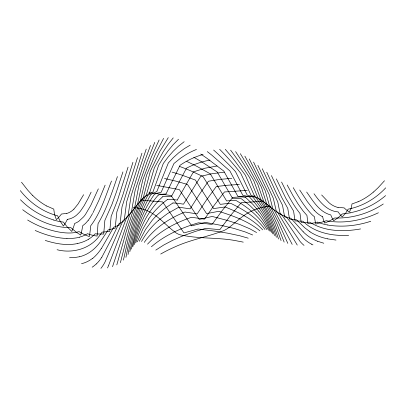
<?xml version="1.0" encoding="UTF-8"?>
<svg xmlns="http://www.w3.org/2000/svg" width="406" height="406" viewBox="0 0 406 406"><rect width="100%" height="100%" fill="white"/><g stroke="black" fill="none" stroke-linecap="round" stroke-linejoin="round"><path stroke-width="0.61" d="M128.047 254.506C131.727 234.942 136.528 215.419 144.861 197.26A30.521 30.521 0 0 1 149.423 193.21M129.834 251.71L133.143 236.282L137.137 221.696A164.679 164.679 0 0 1 147.748 195.519M125.936 257.338C129.778 237.718 134.386 218.118 142.075 199.6M131.407 249.056L135.909 230.258L141.115 214.642M123.424 260.099L128.641 237.17L133.026 221.006L139.329 202.447L141.775 199.442A48.319 48.319 0 0 1 143.262 197.798L150.321 171.312L159.771 151.545L168.277 137.629M132.848 246.65C135.898 233.034 140.045 219.555 146.546 207.161A109.701 109.701 0 0 1 154.397 194.327A23.167 23.167 0 0 1 161.106 192.342L173.941 163.522L180.569 158.183L186.151 154.519A70.71 70.71 0 0 1 196.463 149.459M120.409 262.662L129.646 226.781L135.939 207.37L136.533 205.695L137.497 204.512L142.694 180.173L151.321 157.198L159.111 139.979M134.259 244.579C138.03 229.826 143.506 215.292 152.28 202.746A90.137 90.137 0 0 1 158.289 195.053M116.801 264.9L126.215 231.724L133.599 209.237L140.375 200.945L146.464 175.468L155.462 153.991L163.593 138.36M135.736 242.935C139.842 229.278 145.825 215.956 154.965 204.888A78.612 78.612 0 0 1 162.679 196.763M132.914 162.329L122.856 194.916L116.852 211.937L115.152 228.273L108.189 229.918L99.977 242.336A45.964 45.964 0 0 1 93.72 249.208L91.979 250.639A32.688 32.688 0 0 1 79.464 256.79M128.073 167.125L117.633 199.889L111.142 216.454L109.737 231.425L102.033 232.171L100.521 234.298M137.512 157.645L122.003 206.948L119.943 224.67A52.201 52.201 0 0 1 113.761 227.167L101.515 248.315M122.932 171.916L116.365 192.119L111.909 204.487L104.86 220.392L103.713 234.059L97.496 233.978A37.631 37.631 0 0 1 95.248 233.765L92.421 236.444A31.358 31.358 0 0 1 88.224 239.418M149.438 193.231L158.65 165.181L163.121 157.898L167.917 151.057L173.047 144.795L178.518 139.248M141.933 153.199L126.692 201.64L124.185 220.747A55.069 55.069 0 0 1 118.709 223.98L111.635 238.616L101.794 257.287M117.43 176.585C111.949 192.652 106.707 209.014 98.039 223.701L97.08 236.084A44.071 44.071 0 0 1 87.478 233.699A29.029 29.029 0 0 1 79.434 237.175M112.523 266.681L130.438 212.957L134.528 208.4L138.923 185.283L147.276 161.045L154.767 142.379M146.241 149.098L140.121 167.155L131.011 196.164L127.966 216.642L126.23 218.078A63.179 63.179 0 0 1 123.079 220.453L104.844 262.383A39.194 39.194 0 0 1 100.916 268.381M111.503 181.025C105.479 196.271 100.734 212.708 90.634 225.903L90.391 228.801A103.601 103.601 0 0 1 89.929 232.811L89.345 236.602L86.808 235.612A53.607 53.607 0 0 1 79.089 231.598C72.486 233.648 65.427 233.196 58.713 231.999A93.223 93.223 0 0 1 27.644 220.027M137.37 241.814L142.851 229.06L148.753 218.971M150.499 145.455L144.226 162.532L135.061 190.663L131.382 212.48L126.961 216.738L108.488 265.712M105.124 185.141L98.876 200.381L93.05 212.607M108.402 265.92L107.539 267.94M98.323 188.866L90.802 205.329L85.524 214.353A38.859 38.859 0 0 1 83.56 216.89L78.947 221.184A18.189 18.189 0 0 1 74.648 223.447L74.029 225.609A44.152 44.152 0 0 1 72.598 229.552L71.781 231.4L67.223 226.908L63.392 222.097L58.687 221.387L53.709 220.098M139.273 241.291L145.546 229.441L152.24 220.25A74.567 74.567 0 0 1 157.721 214.434L165.009 208.278L172.961 202.964M91.122 192.15L88.011 198.615M67.371 219.306L66.462 221.163A36.332 36.332 0 0 1 64.488 224.513L63.407 226.056L59.986 220.94L57.586 215.753C42.752 211.998 29.704 202.553 20.3 190.617M165.978 194.002L180.015 165.308A77.11 77.11 0 0 1 203.061 154.473M87.823 198.986L84.154 205.649L80.692 210.76A35.413 35.413 0 0 1 79.348 212.399L76.521 215.18A18.026 18.026 0 0 1 67.381 219.372M171.362 196.616L186.537 168.135A85.219 85.219 0 0 1 209.927 160.086M92.619 213.429L90.294 217.418A41.483 41.483 0 0 1 88.138 220.478M177.214 200.051L193.469 171.85L204.979 168.221L217.017 165.988M83.616 194.713L78.079 203.964L73.933 209.126M100.318 234.577C91.193 248.604 72.867 253.846 57.079 249.726M144.257 242.392C154.184 228.253 169.089 218.337 184.979 212.033L197.174 213.891L206.679 199.701L216.296 186.527L227.741 185.212L239.449 184.481M88.132 220.478L85.483 223.447L82.646 225.787L82.256 228.299A62.544 62.544 0 0 1 81.281 232.877L80.698 235.044A60.595 60.595 0 0 1 75.572 231.593L70.791 227.578C53.313 227.933 36.378 220.199 22.711 209.729M173.23 137.893L168.003 144.551L163.126 151.864L154.356 167.835L146.256 195.19A41.661 41.661 0 0 0 142.09 199.615M384.492 180.756L378.148 187.689L373.505 192.043M147.54 244.168C159.294 231.237 175.164 222.828 191.546 217.281L204.482 219.144L214.414 204.989L224.442 191.967L247.218 190.399M385.7 187.846C375.763 198.564 362.522 206.38 348.125 209.161L345.689 213.135L342.222 216.956L340.086 214.571A28.176 28.176 0 0 1 338.193 211.912C327.18 211.191 319.979 201.99 314.011 193.758M96.313 263.925L94.334 265.636A28.593 28.593 0 0 1 92.162 267.199M158.634 220.28L167.541 213.561L178.772 207.212L190.16 208.846L199.214 194.601L208.39 181.233L219.93 179.381L231.806 178.356M151.402 246.767C164.846 235.084 181.512 227.857 198.427 222.792C202.975 223.285 207.517 223.853 212.054 224.442L222.386 210.303L232.795 197.387L255.09 196.022M92.649 258.292L91.989 258.795A29.592 29.592 0 0 1 82.454 263.479L81.515 263.717M184.167 141.704L178.478 146.175L173.093 151.352L168.028 157.152L163.293 163.496L152.915 192.033A24.802 24.802 0 0 0 147.794 195.55M155.808 250.096L163.943 244.899L172.733 240.276L182.081 236.18L195.271 231.456L205.588 228.395L219.844 229.634L230.542 215.484L241.311 202.635L263.032 201.274M383.284 203.99C369.079 213.454 351.809 218.651 334.711 217.966L329.85 220.783L324.633 223.133L323.765 220.823A32.845 32.845 0 0 1 322.836 217.525L322.648 216.631M190.16 145.155L184.304 148.662L178.706 152.818L173.382 157.579L168.363 162.902L156.772 191.698A22.533 22.533 0 0 0 150.936 194.535M378.412 212.754C362.391 220.417 343.867 224.076 326.272 220.732L315.817 224.102L315.223 221.503A49.233 49.233 0 0 1 314.62 217.789L314.508 216.784A27.532 27.532 0 0 1 311.564 214.216C304.124 206.385 298.598 196.961 293.223 187.658M358.082 201.752L351.992 203.949L351.266 207.994L349.378 212.13L346.683 210.135A33.957 33.957 0 0 1 344.171 207.887L338.076 207.4M370.754 221.27C356.92 225.827 341.959 227.436 327.551 225M66.67 213.439L61.484 214.013L60.266 215.571A35.413 35.413 0 0 1 57.708 218.347L56.353 219.61L54.49 214.287L53.77 209.1L46.71 205.989M79.454 256.749L74.745 257.541L69.522 257.739M350.769 212.8L342.233 213.987L338.34 217.53L333.707 220.722L332.113 217.976A27.476 27.476 0 0 1 331.098 215.743L330.788 214.947C319.283 212.013 313.092 201.011 306.667 192.053M360.584 228.933C343.664 231.943 324.719 231.714 309.803 222.178L301.171 222.508L299.998 213.449C292.315 203.979 286.986 192.911 281.581 182.055M224.32 172.144L212.333 173.661L200.767 176.275L183.497 204.182L180.771 203.746A80.977 80.977 0 0 0 172.961 202.949M271.02 206.136L265.326 206.781L260.129 207.908A49.979 49.979 0 0 0 252.451 210.678C243.001 214.698 236.033 222.427 227.837 228.309A31.851 31.851 0 0 1 223.711 230.644C207.375 236.926 189.841 239.844 173.92 247.361A134.066 134.066 0 0 0 160.705 254.039M348.642 235.287C335.412 236.064 321.542 234.034 310.123 226.949A38.438 38.438 0 0 1 306.2 224.137L302.886 221.209L295.03 220.935L293.594 211.084L285.91 198.438L276.349 178.904M66.939 238.479C55.937 238.114 45.228 234.851 35.195 230.486M141.176 200.148L162.633 201.914L183.948 232.917L198.169 229.009L215.195 231.166L228.05 233.242L239.987 235.82L248.208 238.18M133.31 207.578L137.101 207.933A38.205 38.205 0 0 1 142.379 209.07C156.549 212.653 165.019 225.213 176.432 233.145A20.275 20.275 0 0 0 179.614 234.663C198.681 239.251 218.768 237.013 237.997 241.118A145.724 145.724 0 0 1 243.25 242.143M336.006 240.068L327.754 238.901M149.007 192.677L171.073 195.494L191.713 225.863L205.329 222.371L221.712 225.487L233.927 228.416L245.102 231.902L252.664 234.978M156.787 185.395L179.371 189.622L199.27 219.397L212.221 216.454L227.888 220.575L239.393 224.351L249.731 228.74L256.577 232.531M164.476 178.483L176.092 181.183L187.486 184.446L206.583 213.622L218.809 211.303C233.232 215.977 248.056 221.047 259.901 230.841M323.795 243.235L317.599 241.25M45.279 240.448C52.993 242.895 61.037 244.671 69.172 244.493A44.518 44.518 0 0 0 77.272 243.59M312.945 244.909L311.448 244.143M309.991 231.76L304.764 227.786L296.603 219.885L289.508 219.073L287.773 208.344L281.657 197.316L271.426 175.595M260.825 199.889L262.119 200.909L263.773 203.726L270.193 216.195L274.304 226.396L278.521 238.992M245.696 197.519L252.715 204.208L258.754 211.196M32.465 195.322L27.72 190.155L21.508 182.218M303.201 231.775L290.924 218.281A74.821 74.821 0 0 1 284.626 216.921L282.525 205.269L276.765 193.982L266.752 172.19M314.132 210.227L307.464 201.767L299.729 190.018M256.693 212.297L250.086 205.73L241.26 198.691A57.652 57.652 0 0 0 232.506 198.301L217.246 172.037L202.904 162.608A237.718 237.718 0 0 0 193.845 157.32M262.667 229.862C252.639 218.763 238.667 212.45 225.046 206.953L213.607 208.593L195.367 180.056L182.406 175.29A211.353 211.353 0 0 0 172.058 172.114M225.305 149.347L229.466 154.229A282.926 282.926 0 0 1 234.714 160.746L245.331 175.143L254.653 196.408A35.083 35.083 0 0 1 259.287 199.305C267.107 210.881 272.522 223.899 276.374 237.287M321.659 194.981L329.053 202.761A20.863 20.863 0 0 0 338.056 207.496M230.623 150.154L239.616 162.446L249.675 177.701L257.881 197.839A40.016 40.016 0 0 1 260.825 199.894M297.268 245.082L277.481 211.998A72.968 72.968 0 0 1 274.588 210.349L272.979 209.359L269.244 194.728L253.577 162.075M235.617 151.636L244.204 164.689L253.76 180.66L260.911 199.666L264.905 202.822L268.828 210.11L274.826 223.346L281.079 240.621M240.342 153.671L248.553 167.368L257.668 183.928L263.839 201.812L267.747 204.969L271.528 212.171L277.014 224.031L284.149 242.103M266.889 229.649C259.931 217.103 248.543 207.781 236.312 200.65A75.11 75.11 0 0 0 226.614 200.929L210.293 173.839L197.301 166.597A223.28 223.28 0 0 0 186.77 161.451M244.869 156.148L252.745 170.388L261.489 187.42L266.767 204.193L270.726 207.268L278.237 221.95L287.824 243.367M292.188 244.361L273.938 209.633L269.782 206.735L265.316 191.048L249.259 158.979M287.184 184.994L293.086 195.844L297.938 203.787L302.988 210.846L306.951 215.444L307.931 223.757A68.457 68.457 0 0 0 317.725 222.128M257.891 165.364L273.355 198.382L276.456 211.983A65.275 65.275 0 0 0 281.429 214.282L300.014 241.372A30.47 30.47 0 0 0 304.033 245.391M262.261 168.759L277.75 201.919L280.307 214.53A65.188 65.188 0 0 0 285.885 216.393L303.125 237.977A34.87 34.87 0 0 0 311.453 244.133M271.492 232.471L267.61 222.833A86.843 86.843 0 0 0 259.921 209.43L255.1 203.183L249.624 197.093A34.505 34.505 0 0 0 242.854 195.377L229.908 170.972L211.8 155.153A271.061 271.061 0 0 0 207.293 151.621M272.959 233.952L269.883 225.254L266.184 216.951A93.558 93.558 0 0 0 260.332 206.908L253.141 197.306A31.907 31.907 0 0 0 247.234 195.073L235.526 171.657A263.281 263.281 0 0 0 229.157 164.866L218.042 154.041A283.804 283.804 0 0 0 213.612 150.042M274.552 235.581L271.188 225.503L267.681 217.073A104.565 104.565 0 0 0 261.52 205.74L256.328 198.072A31.861 31.861 0 0 0 251.136 195.448L240.646 173.088L235.866 167.17A271.112 271.112 0 0 0 219.631 149.291M88.244 239.459A35.956 35.956 0 0 1 77.262 243.549M141.537 241.458A77.48 77.48 0 0 1 158.624 220.265M258.8 211.161A82.753 82.753 0 0 1 270.02 231.227M245.701 197.499A42.706 42.706 0 0 0 237.936 196.458L223.802 171.088L206.745 158.147A253.177 253.177 0 0 0 200.691 154.041M256.709 212.282A74.141 74.141 0 0 1 268.554 230.248M141.131 214.652A134.97 134.97 0 0 1 150.91 194.515M53.744 219.971A78.363 78.363 0 0 1 20.457 199.737M317.593 241.271A41.097 41.097 0 0 1 303.186 231.79M373.474 192.013A62.143 62.143 0 0 1 358.092 201.782M327.556 224.96A45.66 45.66 0 0 1 317.705 222.168M79.459 237.282A44.355 44.355 0 0 1 66.939 238.408M322.582 216.753A29.547 29.547 0 0 1 314.173 210.191M162.679 196.727A41.427 41.427 0 0 1 171.357 196.651M158.284 195.017A28.897 28.897 0 0 1 165.978 194.038M327.764 238.84A50.938 50.938 0 0 1 309.945 231.836M167.587 199.407A60.022 60.022 0 0 1 177.209 200.082M148.687 218.925A80.134 80.134 0 0 1 167.582 199.437M73.907 209.1A17.108 17.108 0 0 1 66.696 213.515M46.695 206.02A63.585 63.585 0 0 1 32.5 195.281M264.966 229.491A60.57 60.57 0 0 0 258.597 221.915C250.746 213.911 240.865 208.324 230.897 203.401A89.234 89.234 0 0 0 225.056 203.782L220.301 204.355L202.985 176.514L191.439 171.159A214.947 214.947 0 0 0 179.498 166.404M385.604 195.611A77.13 77.13 0 0 1 350.743 212.673M101.454 248.279A42.265 42.265 0 0 1 92.735 258.389M101.779 257.277A37.672 37.672 0 0 1 96.339 263.951"/></g></svg>
